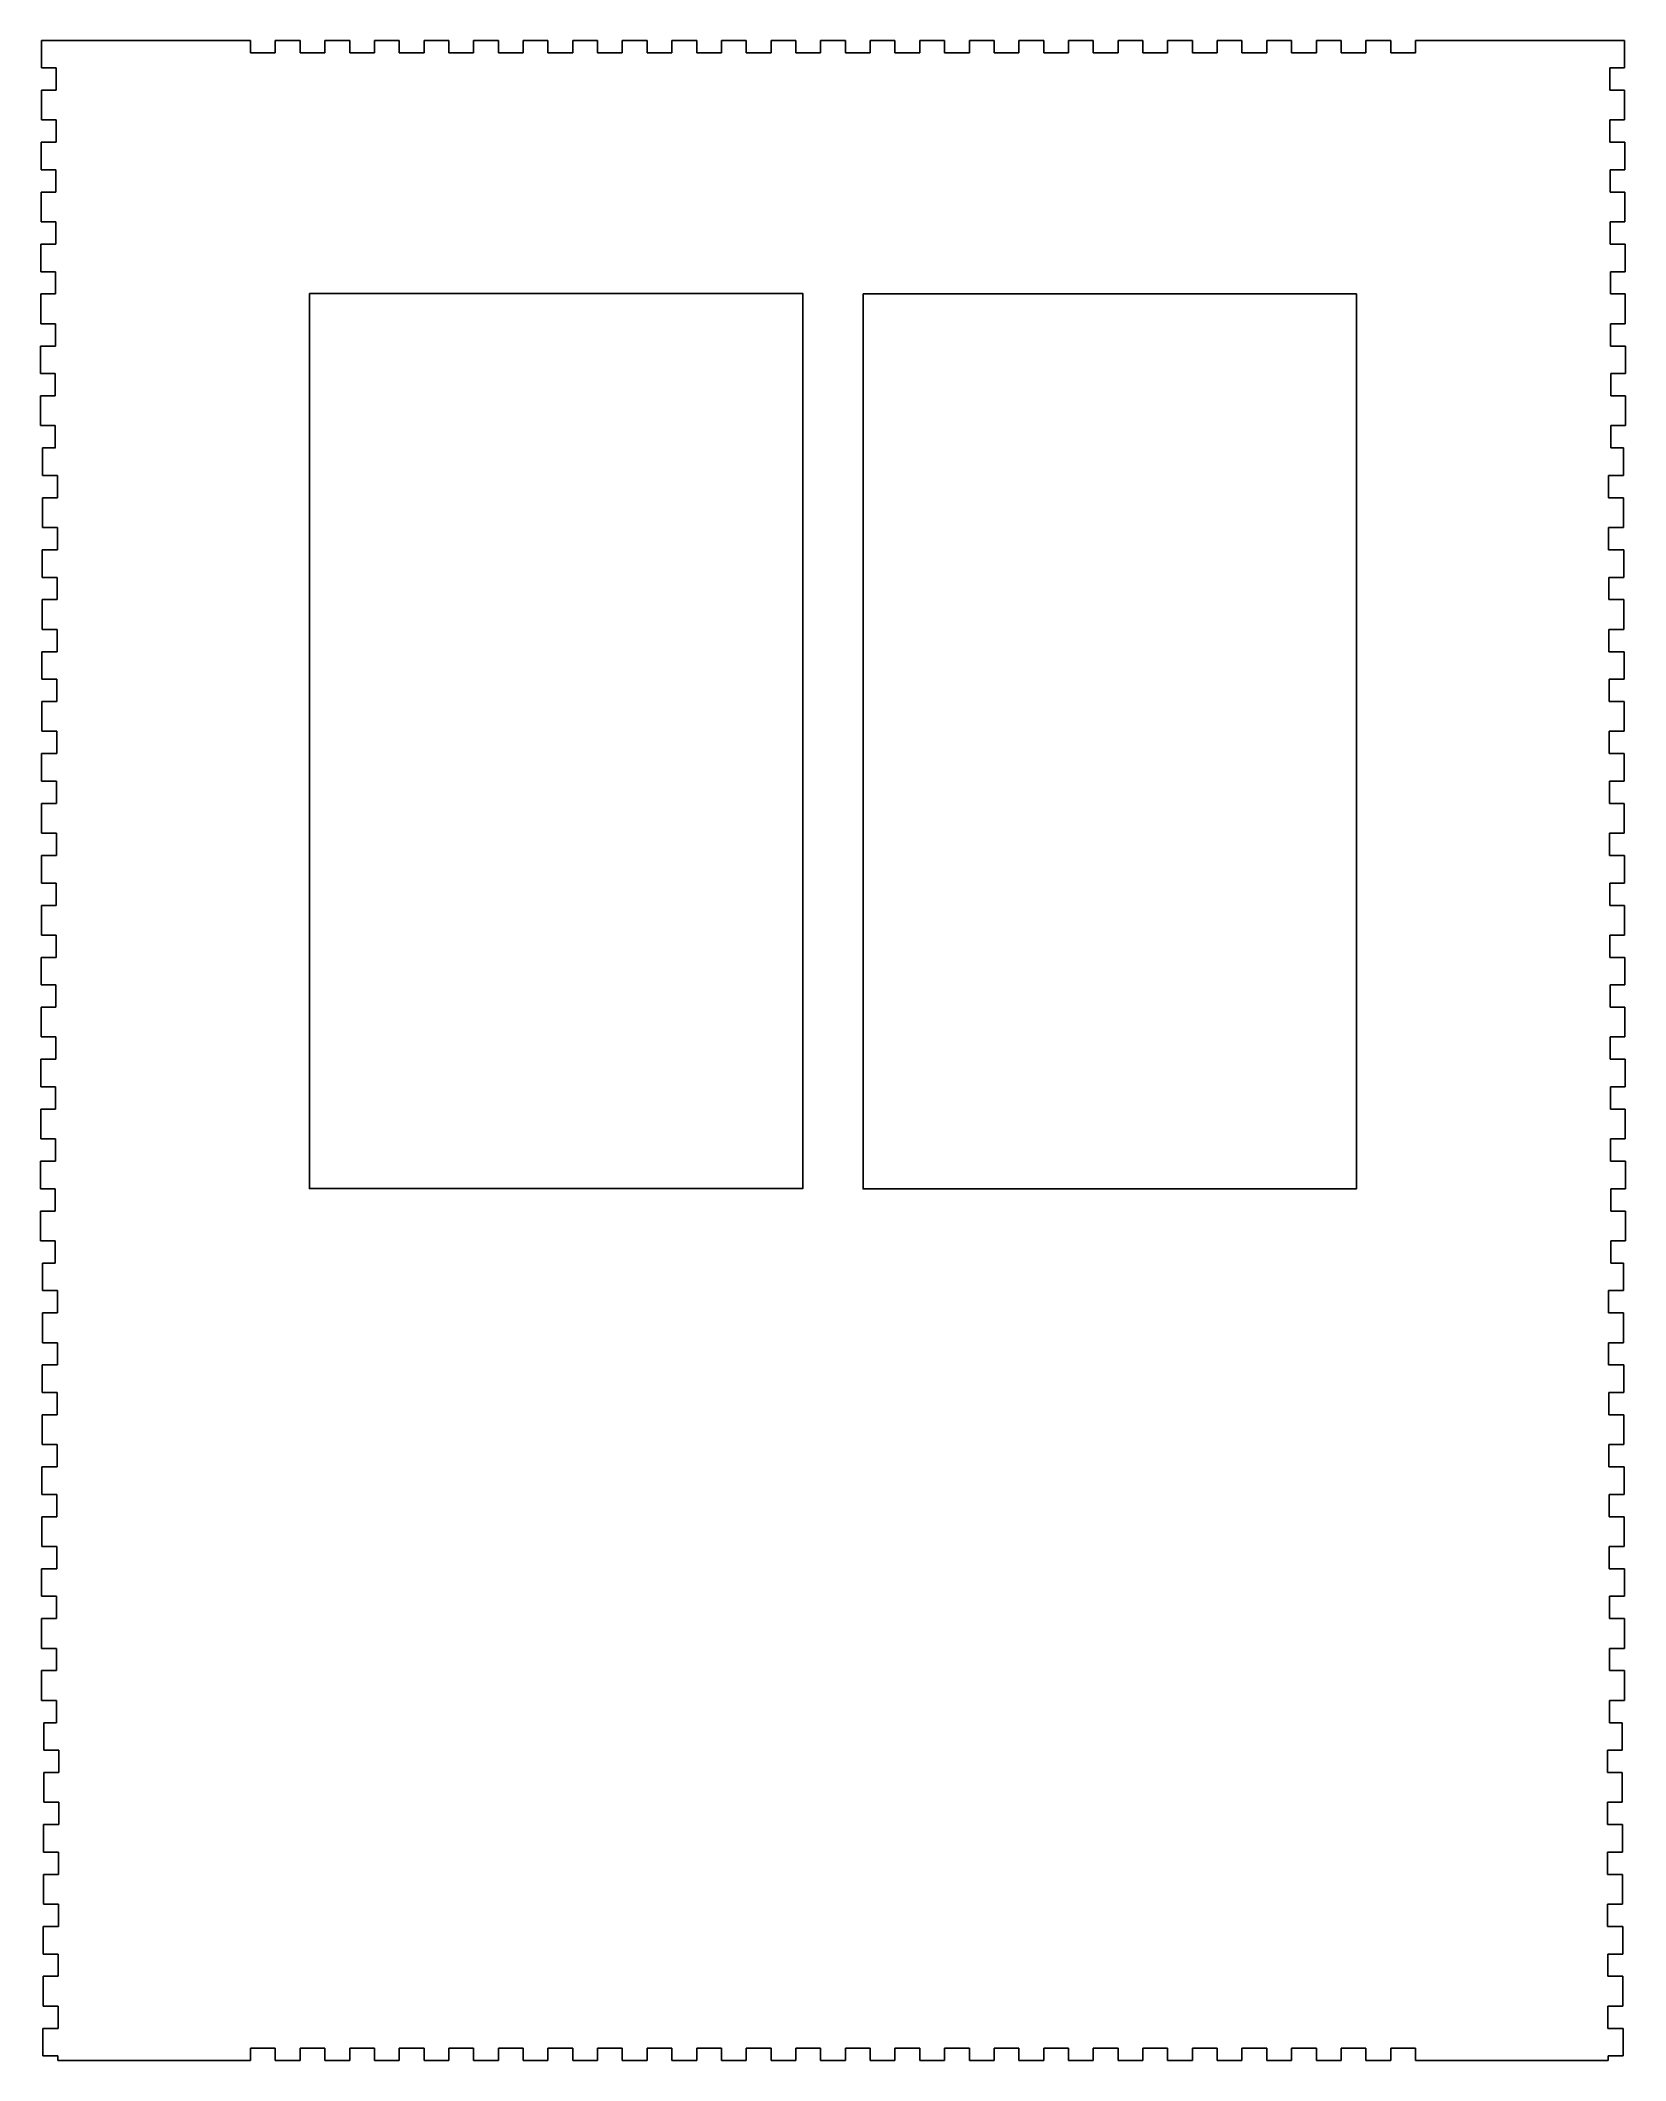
# Model space of a CAD drawing. Header units: inches. Extents: x 335 to 719, y 39 to 528.
import ezdxf

# ---------------------------------------------------------------- set-up
doc = ezdxf.new("R2010")
doc.units = ezdxf.units.IN
doc.header["$MEASUREMENT"] = 0
doc.layers.add('SIDE_outsideCutPath', color=7, linetype='Continuous')

msp = doc.modelspace()

# ---------------------------------------------------------------- linework, layer by layer
for p, q in [((335.43, 527.73), (335.43, 521.07)), ((337.91, 527.73), (335.43, 527.73)), ((338.51, 527.73), (337.91, 527.73)), ((339.11, 527.73), (338.51, 527.73)), ((350.02, 527.73), (339.11, 527.73)), ((372.98, 527.73), (350.02, 527.73)), ((681.13, 527.73), (704.09, 527.73)), ((704.09, 527.73), (715.01, 527.73)), ((715.01, 527.73), (715.61, 527.73)), ((715.61, 527.73), (716.21, 527.73)), ((716.21, 527.73), (718.68, 527.73)), ((718.68, 527.73), (718.68, 521.07)), ((336.03, 521.07), (335.43, 521.07)), ((336.63, 521.07), (336.03, 521.07)), ((339.03, 521.07), (339.03, 515.67)), ((715.08, 521.07), (715.08, 515.67)), ((717.48, 521.07), (718.08, 521.07)), ((718.08, 521.07), (718.68, 521.07)), ((339.03, 515.67), (335.43, 515.67)), ((335.43, 515.07), (335.43, 515.67)), ((335.43, 515.07), (335.43, 509.07)), ((715.08, 515.67), (718.68, 515.67)), ((718.68, 515.07), (718.68, 515.67)), ((718.68, 515.07), (718.68, 509.07)), ((335.43, 509.07), (335.43, 508.47)), ((718.68, 509.07), (718.68, 508.47)), ((339.03, 508.47), (335.43, 508.47)), ((715.08, 508.47), (718.68, 508.47)), ((335.36, 503.07), (335.36, 496.41)), ((337.83, 503.07), (335.36, 503.07)), ((338.43, 503.07), (337.83, 503.07)), ((339.03, 503.07), (338.43, 503.07)), ((715.08, 503.07), (715.68, 503.07)), ((715.68, 503.07), (716.28, 503.07)), ((716.28, 503.07), (718.76, 503.07)), ((718.76, 503.07), (718.76, 496.41)), ((335.96, 496.41), (335.36, 496.41)), ((336.56, 496.41), (335.96, 496.41)), ((338.96, 496.41), (338.96, 491.01)), ((715.16, 496.41), (715.16, 491.01)), ((717.56, 496.41), (718.16, 496.41)), ((718.16, 496.41), (718.76, 496.41)), ((338.96, 491.01), (335.36, 491.01)), ((335.36, 490.41), (335.36, 491.01)), ((335.36, 490.41), (335.36, 484.41)), ((715.16, 491.01), (718.76, 491.01)), ((718.76, 490.41), (718.76, 491.01)), ((718.76, 490.41), (718.76, 484.41)), ((335.36, 484.41), (335.36, 483.81)), ((718.76, 484.41), (718.76, 483.81)), ((338.96, 483.81), (335.36, 483.81)), ((715.16, 483.81), (718.76, 483.81)), ((335.28, 478.41), (335.28, 471.74)), ((337.76, 478.41), (335.28, 478.41)), ((338.36, 478.41), (337.76, 478.41)), ((338.96, 478.41), (338.36, 478.41)), ((715.16, 478.41), (715.76, 478.41)), ((715.76, 478.41), (716.36, 478.41)), ((716.36, 478.41), (718.84, 478.41)), ((718.84, 478.41), (718.84, 471.74)), ((335.88, 471.74), (335.28, 471.74)), ((336.48, 471.74), (335.88, 471.74)), ((338.88, 471.74), (338.88, 466.35)), ((715.23, 471.74), (715.23, 466.35)), ((717.64, 471.74), (718.24, 471.74)), ((718.24, 471.74), (718.84, 471.74)), ((338.88, 466.35), (335.28, 466.35)), ((335.28, 465.74), (335.28, 466.35)), ((335.28, 465.74), (335.28, 459.74)), ((715.23, 466.35), (718.84, 466.35)), ((718.84, 465.74), (718.84, 466.35)), ((718.84, 465.74), (718.84, 459.74)), ((335.28, 459.74), (335.28, 459.14)), ((718.84, 459.74), (718.84, 459.14)), ((338.88, 459.14), (335.28, 459.14)), ((715.23, 459.14), (718.84, 459.14)), ((335.2, 453.74), (335.2, 447.08)), ((337.68, 453.74), (335.2, 453.74)), ((338.28, 453.74), (337.68, 453.74)), ((338.88, 453.74), (338.28, 453.74)), ((715.24, 453.74), (715.84, 453.74)), ((715.84, 453.74), (716.44, 453.74)), ((716.44, 453.74), (718.91, 453.74)), ((718.91, 453.74), (718.91, 447.08)), ((335.8, 447.08), (335.2, 447.08)), ((336.4, 447.08), (335.8, 447.08)), ((338.8, 447.08), (338.8, 441.68)), ((715.31, 447.08), (715.31, 441.68)), ((717.71, 447.08), (718.31, 447.08)), ((718.31, 447.08), (718.91, 447.08)), ((338.8, 441.68), (335.2, 441.68)), ((335.2, 441.08), (335.2, 441.68)), ((335.2, 441.08), (335.2, 435.08)), ((715.31, 441.68), (718.91, 441.68)), ((718.91, 441.08), (718.91, 441.68)), ((718.91, 441.08), (718.91, 435.08)), ((335.2, 435.08), (335.2, 434.48)), ((338.8, 434.48), (335.2, 434.48)), ((715.31, 434.48), (718.91, 434.48)), ((718.91, 435.08), (718.91, 434.48)), ((335.73, 429.08), (335.73, 422.42)), ((338.21, 429.08), (335.73, 429.08)), ((338.81, 429.08), (338.21, 429.08)), ((715.31, 429.08), (715.91, 429.08)), ((715.91, 429.08), (718.39, 429.08)), ((718.39, 429.08), (718.39, 422.42)), ((336.33, 422.42), (335.73, 422.42)), ((336.93, 422.42), (336.33, 422.42)), ((339.33, 422.42), (339.33, 417.02)), ((714.78, 422.42), (714.78, 417.02)), ((717.19, 422.42), (717.79, 422.42)), ((717.79, 422.42), (718.39, 422.42)), ((339.33, 417.02), (335.73, 417.02)), ((335.73, 416.42), (335.73, 417.02)), ((335.73, 416.42), (335.73, 410.42)), ((714.78, 417.02), (718.39, 417.02)), ((718.39, 416.42), (718.39, 417.02)), ((718.39, 416.42), (718.39, 410.42)), ((335.73, 410.42), (335.73, 409.82)), ((339.33, 409.82), (335.73, 409.82)), ((714.78, 409.82), (718.39, 409.82)), ((718.39, 410.42), (718.39, 409.82)), ((335.65, 404.42), (335.65, 397.75)), ((338.13, 404.42), (335.65, 404.42)), ((338.73, 404.42), (338.13, 404.42)), ((339.33, 404.42), (338.73, 404.42)), ((714.79, 404.42), (715.39, 404.42)), ((715.39, 404.42), (715.99, 404.42)), ((715.99, 404.42), (718.46, 404.42)), ((718.46, 404.42), (718.46, 397.75)), ((336.25, 397.75), (335.65, 397.75)), ((336.85, 397.75), (336.25, 397.75)), ((339.25, 397.75), (339.25, 392.36)), ((714.86, 397.75), (714.86, 392.36)), ((717.26, 397.75), (717.86, 397.75)), ((717.86, 397.75), (718.46, 397.75)), ((339.25, 392.36), (335.65, 392.36)), ((335.65, 391.75), (335.65, 392.36)), ((335.65, 391.75), (335.65, 385.75)), ((714.86, 392.36), (718.46, 392.36)), ((718.46, 391.75), (718.46, 392.36)), ((718.46, 391.75), (718.46, 385.75)), ((335.65, 385.75), (335.65, 385.15)), ((339.25, 385.15), (335.65, 385.15)), ((714.86, 385.15), (718.46, 385.15)), ((718.46, 385.75), (718.46, 385.15)), ((335.58, 379.75), (335.58, 373.09)), ((338.05, 379.75), (335.58, 379.75)), ((338.65, 379.75), (338.05, 379.75)), ((339.25, 379.75), (338.65, 379.75)), ((714.86, 379.75), (715.46, 379.75)), ((715.46, 379.75), (716.06, 379.75)), ((716.06, 379.75), (718.54, 379.75)), ((718.54, 379.75), (718.54, 373.09)), ((336.18, 373.09), (335.58, 373.09)), ((336.78, 373.09), (336.18, 373.09)), ((339.18, 373.09), (339.18, 367.69)), ((714.94, 373.09), (714.94, 367.69)), ((717.34, 373.09), (717.94, 373.09)), ((717.94, 373.09), (718.54, 373.09)), ((339.18, 367.69), (335.58, 367.69)), ((335.58, 367.09), (335.58, 367.69)), ((335.58, 367.09), (335.58, 361.09)), ((714.94, 367.69), (718.54, 367.69)), ((718.54, 367.09), (718.54, 367.69)), ((718.54, 367.09), (718.54, 361.09)), ((335.58, 361.09), (335.58, 360.49)), ((339.18, 360.49), (335.58, 360.49)), ((714.94, 360.49), (718.54, 360.49)), ((718.54, 361.09), (718.54, 360.49)), ((335.5, 355.09), (335.5, 348.43)), ((337.98, 355.09), (335.5, 355.09)), ((338.58, 355.09), (337.98, 355.09)), ((339.18, 355.09), (338.58, 355.09)), ((714.94, 355.09), (715.54, 355.09)), ((715.54, 355.09), (716.14, 355.09)), ((716.14, 355.09), (718.61, 355.09)), ((718.61, 355.09), (718.61, 348.43)), ((336.1, 348.43), (335.5, 348.43)), ((336.7, 348.43), (336.1, 348.43)), ((339.1, 348.43), (339.1, 343.03)), ((715.01, 348.43), (715.01, 343.03)), ((717.41, 348.43), (718.01, 348.43)), ((718.01, 348.43), (718.61, 348.43)), ((339.1, 343.03), (335.5, 343.03)), ((335.5, 342.43), (335.5, 343.03)), ((335.5, 342.43), (335.5, 336.43)), ((715.01, 343.03), (718.61, 343.03)), ((718.61, 342.43), (718.61, 343.03)), ((718.61, 342.43), (718.61, 336.43)), ((335.5, 336.43), (335.5, 335.83)), ((339.1, 335.83), (335.5, 335.83)), ((715.01, 335.83), (718.61, 335.83)), ((718.61, 336.43), (718.61, 335.83)), ((335.42, 330.42), (335.42, 323.76)), ((337.9, 330.42), (335.42, 330.42)), ((338.5, 330.42), (337.9, 330.42)), ((339.1, 330.42), (338.5, 330.42)), ((715.02, 330.42), (715.62, 330.42)), ((715.62, 330.42), (716.22, 330.42)), ((716.22, 330.42), (718.69, 330.42)), ((718.69, 330.42), (718.69, 323.76)), ((336.02, 323.76), (335.42, 323.76)), ((336.62, 323.76), (336.02, 323.76)), ((339.02, 323.76), (339.02, 318.36)), ((715.09, 323.76), (715.09, 318.36)), ((717.49, 323.76), (718.09, 323.76)), ((718.09, 323.76), (718.69, 323.76)), ((339.02, 318.36), (335.42, 318.36)), ((335.42, 317.76), (335.42, 318.36)), ((715.09, 318.36), (718.69, 318.36)), ((718.69, 317.76), (718.69, 318.36)), ((335.42, 317.76), (335.42, 311.76)), ((718.69, 317.76), (718.69, 311.76)), ((335.42, 311.76), (335.42, 311.16)), ((339.02, 311.16), (335.42, 311.16)), ((715.09, 311.16), (718.69, 311.16)), ((718.69, 311.76), (718.69, 311.16)), ((335.35, 305.76), (335.35, 299.1)), ((337.82, 305.76), (335.35, 305.76)), ((338.42, 305.76), (337.82, 305.76)), ((339.02, 305.76), (338.42, 305.76)), ((715.09, 305.76), (715.69, 305.76)), ((715.69, 305.76), (716.29, 305.76)), ((716.29, 305.76), (718.77, 305.76)), ((718.77, 305.76), (718.77, 299.1)), ((335.95, 299.1), (335.35, 299.1)), ((336.55, 299.1), (335.95, 299.1)), ((338.95, 299.1), (338.95, 293.7)), ((715.17, 299.1), (715.17, 293.7)), ((717.57, 299.1), (718.17, 299.1)), ((718.17, 299.1), (718.77, 299.1)), ((338.95, 293.7), (335.35, 293.7)), ((335.35, 293.1), (335.35, 293.7)), ((715.17, 293.7), (718.77, 293.7)), ((718.77, 293.1), (718.77, 293.7)), ((335.35, 293.1), (335.35, 287.1)), ((718.77, 293.1), (718.77, 287.1)), ((335.35, 287.1), (335.35, 286.5)), ((338.95, 286.5), (335.35, 286.5)), ((715.17, 286.5), (718.77, 286.5)), ((718.77, 287.1), (718.77, 286.5)), ((335.27, 281.1), (335.27, 274.44)), ((337.75, 281.1), (335.27, 281.1)), ((338.35, 281.1), (337.75, 281.1)), ((338.95, 281.1), (338.35, 281.1)), ((715.17, 281.1), (715.77, 281.1)), ((715.77, 281.1), (716.37, 281.1)), ((716.37, 281.1), (718.85, 281.1)), ((718.85, 281.1), (718.85, 274.44)), ((335.87, 274.44), (335.27, 274.44)), ((336.47, 274.44), (335.87, 274.44)), ((338.87, 274.44), (338.87, 269.04)), ((715.24, 274.44), (715.24, 269.04)), ((717.65, 274.44), (718.25, 274.44)), ((718.25, 274.44), (718.85, 274.44)), ((338.87, 269.04), (335.27, 269.04)), ((335.27, 268.44), (335.27, 269.04)), ((715.24, 269.04), (718.85, 269.04)), ((718.85, 268.44), (718.85, 269.04)), ((335.27, 268.44), (335.27, 262.44)), ((718.85, 268.44), (718.85, 262.44)), ((335.27, 262.44), (335.27, 261.84)), ((338.87, 261.84), (335.27, 261.84)), ((715.24, 261.84), (718.85, 261.84)), ((718.85, 262.44), (718.85, 261.84)), ((335.19, 256.44), (335.19, 249.77)), ((337.67, 256.44), (335.19, 256.44)), ((338.27, 256.44), (337.67, 256.44)), ((338.87, 256.44), (338.27, 256.44)), ((715.25, 256.44), (715.85, 256.44)), ((715.85, 256.44), (716.45, 256.44)), ((716.45, 256.44), (718.92, 256.44)), ((718.92, 256.44), (718.92, 249.77)), ((335.79, 249.77), (335.19, 249.77)), ((336.39, 249.77), (335.79, 249.77)), ((338.79, 249.77), (338.79, 244.38)), ((715.32, 249.77), (715.32, 244.38)), ((717.72, 249.77), (718.32, 249.77)), ((718.32, 249.77), (718.92, 249.77)), ((338.79, 244.38), (335.19, 244.38)), ((335.19, 243.77), (335.19, 244.38)), ((335.19, 243.77), (335.19, 237.77)), ((715.32, 244.38), (718.92, 244.38)), ((718.92, 243.77), (718.92, 244.38)), ((718.92, 243.77), (718.92, 237.77)), ((335.19, 237.77), (335.19, 237.17)), ((338.79, 237.17), (335.19, 237.17)), ((715.32, 237.17), (718.92, 237.17)), ((718.92, 237.77), (718.92, 237.17)), ((335.72, 231.77), (335.72, 225.11)), ((338.2, 231.77), (335.72, 231.77)), ((338.8, 231.77), (338.2, 231.77)), ((715.32, 231.77), (715.92, 231.77)), ((715.92, 231.77), (718.4, 231.77)), ((718.4, 231.77), (718.4, 225.11)), ((336.32, 225.11), (335.72, 225.11)), ((336.92, 225.11), (336.32, 225.11)), ((339.32, 225.11), (339.32, 219.71)), ((714.8, 225.11), (714.8, 219.71)), ((717.2, 225.11), (717.8, 225.11)), ((717.8, 225.11), (718.4, 225.11)), ((339.32, 219.71), (335.72, 219.71)), ((335.72, 219.11), (335.72, 219.71)), ((335.72, 219.11), (335.72, 213.11)), ((714.8, 219.71), (718.4, 219.71)), ((718.4, 219.11), (718.4, 219.71)), ((718.4, 219.11), (718.4, 213.11)), ((335.72, 213.11), (335.72, 212.51)), ((339.32, 212.51), (335.72, 212.51)), ((714.8, 212.51), (718.4, 212.51)), ((718.4, 213.11), (718.4, 212.51)), ((335.64, 207.11), (335.64, 200.45)), ((338.12, 207.11), (335.64, 207.11)), ((338.72, 207.11), (338.12, 207.11)), ((339.32, 207.11), (338.72, 207.11)), ((714.8, 207.11), (715.4, 207.11)), ((715.4, 207.11), (716, 207.11)), ((716, 207.11), (718.47, 207.11)), ((718.47, 207.11), (718.47, 200.45)), ((336.24, 200.45), (335.64, 200.45)), ((336.84, 200.45), (336.24, 200.45)), ((339.24, 200.45), (339.24, 195.05)), ((714.87, 200.45), (714.87, 195.05)), ((717.27, 200.45), (717.87, 200.45)), ((717.87, 200.45), (718.47, 200.45)), ((339.24, 195.05), (335.64, 195.05)), ((335.64, 194.45), (335.64, 195.05)), ((335.64, 194.45), (335.64, 188.45)), ((714.87, 195.05), (718.47, 195.05)), ((718.47, 194.45), (718.47, 195.05)), ((718.47, 194.45), (718.47, 188.45)), ((335.64, 188.45), (335.64, 187.85)), ((339.24, 187.85), (335.64, 187.85)), ((714.87, 187.85), (718.47, 187.85)), ((718.47, 188.45), (718.47, 187.85)), ((335.57, 182.45), (335.57, 175.78)), ((338.04, 182.45), (335.57, 182.45)), ((338.64, 182.45), (338.04, 182.45)), ((339.24, 182.45), (338.64, 182.45)), ((714.87, 182.45), (715.47, 182.45)), ((715.47, 182.45), (716.07, 182.45)), ((716.07, 182.45), (718.55, 182.45)), ((718.55, 182.45), (718.55, 175.78)), ((336.17, 175.78), (335.57, 175.78)), ((336.77, 175.78), (336.17, 175.78)), ((339.17, 175.78), (339.17, 170.39)), ((714.95, 175.78), (714.95, 170.39)), ((717.35, 175.78), (717.95, 175.78)), ((717.95, 175.78), (718.55, 175.78)), ((339.17, 170.39), (335.57, 170.39)), ((335.57, 169.78), (335.57, 170.39)), ((335.57, 169.78), (335.57, 163.78)), ((714.95, 170.39), (718.55, 170.39)), ((718.55, 169.78), (718.55, 170.39)), ((718.55, 169.78), (718.55, 163.78)), ((335.57, 163.78), (335.57, 163.18)), ((339.17, 163.18), (335.57, 163.18)), ((714.95, 163.18), (718.55, 163.18)), ((718.55, 163.78), (718.55, 163.18)), ((335.49, 157.78), (335.49, 151.12)), ((337.97, 157.78), (335.49, 157.78)), ((338.57, 157.78), (337.97, 157.78)), ((339.17, 157.78), (338.57, 157.78)), ((714.95, 157.78), (715.55, 157.78)), ((715.55, 157.78), (716.15, 157.78)), ((716.15, 157.78), (718.62, 157.78)), ((718.62, 157.78), (718.62, 151.12)), ((336.09, 151.12), (335.49, 151.12)), ((336.69, 151.12), (336.09, 151.12)), ((339.09, 151.12), (339.09, 145.72)), ((715.02, 151.12), (715.02, 145.72)), ((717.42, 151.12), (718.02, 151.12)), ((718.02, 151.12), (718.62, 151.12)), ((339.09, 145.72), (335.49, 145.72)), ((335.49, 145.12), (335.49, 145.72)), ((335.49, 145.12), (335.49, 139.12)), ((715.02, 145.72), (718.62, 145.72)), ((718.62, 145.12), (718.62, 145.72)), ((718.62, 145.12), (718.62, 139.12)), ((335.49, 139.12), (335.49, 138.52)), ((339.09, 138.52), (335.49, 138.52)), ((715.02, 138.52), (718.62, 138.52)), ((718.62, 139.12), (718.62, 138.52)), ((339.09, 133.12), (335.49, 133.12)), ((335.49, 133.12), (335.49, 125.92)), ((715.03, 133.12), (718.63, 133.12)), ((718.63, 133.12), (718.63, 125.92)), ((339.09, 125.92), (335.49, 125.92)), ((715.03, 125.92), (718.63, 125.92)), ((336.02, 120.52), (336.02, 113.86)), ((338.49, 120.52), (336.02, 120.52)), ((339.09, 120.52), (338.49, 120.52)), ((715.02, 120.52), (715.62, 120.52)), ((715.62, 120.52), (718.1, 120.52)), ((718.1, 120.52), (718.1, 113.86)), ((336.62, 113.86), (336.02, 113.86)), ((337.22, 113.86), (336.62, 113.86)), ((339.62, 113.86), (339.62, 108.46)), ((714.5, 113.86), (714.5, 108.46)), ((716.9, 113.86), (717.5, 113.86)), ((717.5, 113.86), (718.1, 113.86)), ((339.62, 108.46), (336.02, 108.46)), ((336.02, 107.86), (336.02, 108.46)), ((336.02, 107.86), (336.02, 101.86)), ((714.5, 108.46), (718.1, 108.46)), ((718.1, 107.86), (718.1, 108.46)), ((718.1, 107.86), (718.1, 101.86)), ((336.02, 101.86), (336.02, 101.26)), ((339.62, 101.26), (336.02, 101.26)), ((714.5, 101.26), (718.1, 101.26)), ((718.1, 101.86), (718.1, 101.26)), ((335.94, 95.86), (335.94, 89.19)), ((338.42, 95.86), (335.94, 95.86)), ((339.02, 95.86), (338.42, 95.86)), ((339.62, 95.86), (339.02, 95.86)), ((714.5, 95.86), (715.1, 95.86)), ((715.1, 95.86), (715.7, 95.86)), ((715.7, 95.86), (718.18, 95.86)), ((718.18, 95.86), (718.18, 89.19)), ((336.54, 89.19), (335.94, 89.19)), ((337.14, 89.19), (336.54, 89.19)), ((339.54, 89.19), (339.54, 83.8)), ((714.58, 89.19), (714.58, 83.8)), ((716.98, 89.19), (717.58, 89.19)), ((717.58, 89.19), (718.18, 89.19)), ((339.54, 83.8), (335.94, 83.8)), ((335.94, 83.19), (335.94, 83.8)), ((335.94, 83.19), (335.94, 77.19)), ((714.58, 83.8), (718.18, 83.8)), ((718.18, 83.19), (718.18, 83.8)), ((718.18, 83.19), (718.18, 77.19)), ((335.94, 77.19), (335.94, 76.59)), ((339.54, 76.59), (335.94, 76.59)), ((714.58, 76.59), (718.18, 76.59)), ((718.18, 77.19), (718.18, 76.59)), ((335.86, 71.19), (335.86, 64.53)), ((338.34, 71.19), (335.86, 71.19)), ((338.94, 71.19), (338.34, 71.19)), ((339.54, 71.19), (338.94, 71.19)), ((714.57, 71.19), (715.18, 71.19)), ((715.18, 71.19), (715.77, 71.19)), ((715.77, 71.19), (718.25, 71.19)), ((718.25, 71.19), (718.25, 64.53)), ((336.46, 64.53), (335.86, 64.53)), ((337.06, 64.53), (336.46, 64.53)), ((339.46, 64.53), (339.46, 59.13)), ((714.65, 64.53), (714.65, 59.13)), ((717.05, 64.53), (717.65, 64.53)), ((717.65, 64.53), (718.25, 64.53)), ((339.46, 59.13), (335.86, 59.13)), ((335.86, 58.53), (335.86, 59.13)), ((714.65, 59.13), (718.25, 59.13)), ((718.25, 58.53), (718.25, 59.13)), ((335.86, 58.53), (335.86, 52.53)), ((718.25, 58.53), (718.25, 52.53)), ((335.86, 52.53), (335.86, 51.93)), ((339.46, 51.93), (335.86, 51.93)), ((714.65, 51.93), (718.25, 51.93)), ((718.25, 52.53), (718.25, 51.93)), ((335.79, 46.53), (335.79, 39.87)), ((338.26, 46.53), (335.79, 46.53)), ((338.86, 46.53), (338.26, 46.53)), ((339.46, 46.53), (338.86, 46.53)), ((714.65, 46.53), (715.25, 46.53)), ((715.25, 46.53), (715.85, 46.53)), ((715.85, 46.53), (718.33, 46.53)), ((718.33, 46.53), (718.33, 39.87)), ((336.39, 39.87), (335.79, 39.87)), ((336.99, 39.87), (336.39, 39.87)), ((339.39, 39.87), (339.39, 38.73)), ((714.73, 39.87), (714.73, 38.73)), ((717.13, 39.87), (717.73, 39.87)), ((717.73, 39.87), (718.33, 39.87)), ((372.98, 38.73), (339.39, 38.73)), ((681.13, 38.73), (714.73, 38.73))]:
    msp.add_line(p, q)
at = {"linetype": 'Continuous'}
for points in [[(400.32, 466.47), (519.75, 466.47), (519.75, 249.82), (400.32, 249.82)], [(534.34, 466.36), (653.76, 466.36), (653.76, 249.71), (534.34, 249.71)]]:
    msp.add_lwpolyline(points, close=True, dxfattribs=at)
at = {"layer": 'SIDE_outsideCutPath'}
for p, q in [((386.06, 527.73), (372.98, 527.73)), ((386.06, 524.73), (386.06, 527.73)), ((392.06, 524.73), (386.06, 524.73)), ((398.06, 527.73), (392.06, 527.73)), ((392.06, 527.73), (392.06, 524.73)), ((398.06, 524.73), (398.06, 527.73)), ((404.06, 524.73), (398.06, 524.73)), ((410.06, 527.73), (404.06, 527.73)), ((404.06, 527.73), (404.06, 524.73)), ((410.06, 524.73), (410.06, 527.73)), ((416.06, 524.73), (410.06, 524.73)), ((422.06, 527.73), (416.06, 527.73)), ((416.06, 527.73), (416.06, 524.73)), ((422.06, 524.73), (422.06, 527.73)), ((428.06, 524.73), (422.06, 524.73)), ((434.06, 527.73), (428.06, 527.73)), ((428.06, 527.73), (428.06, 524.73)), ((434.06, 524.73), (434.06, 527.73)), ((440.06, 524.73), (434.06, 524.73)), ((446.06, 527.73), (440.06, 527.73)), ((440.06, 527.73), (440.06, 524.73)), ((446.06, 524.73), (446.06, 527.73)), ((452.06, 524.73), (446.06, 524.73)), ((458.06, 527.73), (452.06, 527.73)), ((452.06, 527.73), (452.06, 524.73)), ((458.06, 524.73), (458.06, 527.73)), ((464.06, 524.73), (458.06, 524.73)), ((470.06, 527.73), (464.06, 527.73)), ((464.06, 527.73), (464.06, 524.73)), ((470.06, 524.73), (470.06, 527.73)), ((476.06, 524.73), (470.06, 524.73)), ((482.06, 527.73), (476.06, 527.73)), ((476.06, 527.73), (476.06, 524.73)), ((482.06, 524.73), (482.06, 527.73)), ((488.06, 524.73), (482.06, 524.73)), ((494.06, 527.73), (488.06, 527.73)), ((488.06, 527.73), (488.06, 524.73)), ((494.06, 524.73), (494.06, 527.73)), ((500.06, 524.73), (494.06, 524.73)), ((506.06, 527.73), (500.06, 527.73)), ((500.06, 527.73), (500.06, 524.73)), ((506.06, 524.73), (506.06, 527.73)), ((512.06, 524.73), (506.06, 524.73)), ((518.06, 527.73), (512.06, 527.73)), ((512.06, 527.73), (512.06, 524.73)), ((518.06, 524.73), (518.06, 527.73)), ((524.06, 524.73), (518.06, 524.73)), ((530.06, 527.73), (524.06, 527.73)), ((524.06, 527.73), (524.06, 524.73)), ((530.06, 524.73), (530.06, 527.73)), ((536.06, 524.73), (530.06, 524.73)), ((542.06, 527.73), (536.06, 527.73)), ((536.06, 527.73), (536.06, 524.73)), ((542.06, 524.73), (542.06, 527.73)), ((548.06, 524.73), (542.06, 524.73)), ((554.06, 527.73), (548.06, 527.73)), ((548.06, 527.73), (548.06, 524.73)), ((554.06, 524.73), (554.06, 527.73)), ((560.06, 524.73), (554.06, 524.73)), ((566.06, 527.73), (560.06, 527.73)), ((560.06, 527.73), (560.06, 524.73)), ((566.06, 524.73), (566.06, 527.73)), ((572.06, 524.73), (566.06, 524.73)), ((578.06, 527.73), (572.06, 527.73)), ((572.06, 527.73), (572.06, 524.73)), ((578.06, 524.73), (578.06, 527.73)), ((584.06, 524.73), (578.06, 524.73)), ((590.06, 527.73), (584.06, 527.73)), ((584.06, 527.73), (584.06, 524.73)), ((590.06, 524.73), (590.06, 527.73)), ((596.06, 524.73), (590.06, 524.73)), ((602.06, 527.73), (596.06, 527.73)), ((596.06, 527.73), (596.06, 524.73)), ((602.06, 524.73), (602.06, 527.73)), ((608.06, 524.73), (602.06, 524.73)), ((614.06, 527.73), (608.06, 527.73)), ((608.06, 527.73), (608.06, 524.73)), ((614.06, 524.73), (614.06, 527.73)), ((620.06, 524.73), (614.06, 524.73)), ((626.06, 527.73), (620.06, 527.73)), ((620.06, 527.73), (620.06, 524.73)), ((626.06, 524.73), (626.06, 527.73)), ((632.06, 524.73), (626.06, 524.73)), ((638.06, 527.73), (632.06, 527.73)), ((632.06, 527.73), (632.06, 524.73)), ((638.06, 524.73), (638.06, 527.73)), ((644.06, 524.73), (638.06, 524.73)), ((650.06, 527.73), (644.06, 527.73)), ((644.06, 527.73), (644.06, 524.73)), ((650.06, 524.73), (650.06, 527.73)), ((656.06, 524.73), (650.06, 524.73)), ((662.06, 527.73), (656.06, 527.73)), ((656.06, 527.73), (656.06, 524.73)), ((662.06, 524.73), (662.06, 527.73)), ((668.06, 524.73), (662.06, 524.73)), ((681.13, 527.73), (668.06, 527.73)), ((668.06, 527.73), (668.06, 524.73)), ((339.03, 521.07), (336.63, 521.07)), ((715.08, 521.07), (717.48, 521.07)), ((339.03, 503.07), (339.03, 508.47)), ((715.08, 503.07), (715.08, 508.47)), ((338.96, 496.41), (336.56, 496.41)), ((715.16, 496.41), (717.56, 496.41)), ((338.96, 478.41), (338.96, 483.81)), ((715.16, 478.41), (715.16, 483.81)), ((338.88, 471.74), (336.48, 471.74)), ((715.23, 471.74), (717.64, 471.74)), ((338.88, 453.74), (338.88, 459.14)), ((715.23, 453.74), (715.23, 459.14)), ((338.8, 447.08), (336.4, 447.08)), ((715.31, 447.08), (717.71, 447.08)), ((338.8, 429.08), (338.8, 434.48)), ((715.31, 429.08), (715.31, 434.48)), ((339.33, 422.42), (336.93, 422.42)), ((714.78, 422.42), (717.19, 422.42)), ((339.33, 404.42), (339.33, 409.82)), ((714.78, 404.42), (714.78, 409.82)), ((339.25, 397.75), (336.85, 397.75)), ((714.86, 397.75), (717.26, 397.75)), ((339.25, 379.75), (339.25, 385.15)), ((714.86, 379.75), (714.86, 385.15)), ((339.18, 373.09), (336.78, 373.09)), ((714.94, 373.09), (717.34, 373.09)), ((339.18, 355.09), (339.18, 360.49)), ((714.94, 355.09), (714.94, 360.49)), ((339.1, 348.43), (336.7, 348.43)), ((715.01, 348.43), (717.41, 348.43)), ((339.1, 330.43), (339.1, 335.83)), ((715.01, 330.43), (715.01, 335.83)), ((339.02, 323.76), (336.62, 323.76)), ((715.09, 323.76), (717.49, 323.76)), ((339.02, 305.76), (339.02, 311.16)), ((715.09, 305.76), (715.09, 311.16)), ((338.95, 299.1), (336.55, 299.1)), ((715.17, 299.1), (717.57, 299.1)), ((338.95, 281.1), (338.95, 286.5)), ((715.17, 281.1), (715.17, 286.5)), ((338.87, 274.44), (336.47, 274.44)), ((715.24, 274.44), (717.65, 274.44)), ((338.87, 256.44), (338.87, 261.84)), ((715.24, 256.44), (715.24, 261.84)), ((338.79, 249.77), (336.39, 249.77)), ((715.32, 249.77), (717.72, 249.77)), ((338.79, 231.77), (338.79, 237.17)), ((715.32, 231.77), (715.32, 237.17)), ((339.32, 225.11), (336.92, 225.11)), ((714.8, 225.11), (717.2, 225.11)), ((339.32, 207.11), (339.32, 212.51)), ((714.8, 207.11), (714.8, 212.51)), ((339.24, 200.45), (336.84, 200.45)), ((714.87, 200.45), (717.27, 200.45)), ((339.24, 182.45), (339.24, 187.85)), ((714.87, 182.45), (714.87, 187.85)), ((339.17, 175.78), (336.77, 175.78)), ((714.95, 175.78), (717.35, 175.78)), ((339.17, 157.78), (339.17, 163.18)), ((714.95, 157.78), (714.95, 163.18)), ((339.09, 151.12), (336.69, 151.12)), ((715.02, 151.12), (717.42, 151.12)), ((339.09, 133.12), (339.09, 138.52)), ((715.02, 133.12), (715.02, 138.52)), ((339.09, 120.52), (339.09, 125.92)), ((715.03, 120.52), (715.03, 125.92)), ((339.62, 113.86), (337.22, 113.86)), ((714.5, 113.86), (716.9, 113.86)), ((339.62, 95.86), (339.62, 101.26)), ((714.5, 95.86), (714.5, 101.26)), ((339.54, 89.19), (337.14, 89.19)), ((714.58, 89.19), (716.98, 89.19)), ((339.54, 71.19), (339.54, 76.59)), ((714.58, 71.19), (714.58, 76.59)), ((339.46, 64.53), (337.06, 64.53)), ((714.65, 64.53), (717.05, 64.53)), ((339.46, 46.53), (339.46, 51.93)), ((714.65, 46.53), (714.65, 51.93)), ((339.39, 39.87), (336.99, 39.87)), ((392.06, 41.73), (386.06, 41.73)), ((386.06, 41.73), (386.06, 38.73)), ((392.06, 41.73), (392.06, 38.73)), ((398.06, 38.73), (398.06, 41.73)), ((398.06, 41.73), (404.06, 41.73)), ((404.06, 41.73), (404.06, 38.73)), ((410.06, 38.73), (410.06, 41.73)), ((410.06, 41.73), (416.06, 41.73)), ((416.06, 41.73), (416.06, 38.73)), ((422.06, 38.73), (422.06, 41.73)), ((422.06, 41.73), (428.06, 41.73)), ((428.06, 41.73), (428.06, 38.73)), ((434.06, 38.73), (434.06, 41.73)), ((434.06, 41.73), (440.06, 41.73)), ((440.06, 41.73), (440.06, 38.73)), ((446.06, 38.73), (446.06, 41.73)), ((446.06, 41.73), (452.06, 41.73)), ((452.06, 41.73), (452.06, 38.73)), ((458.06, 38.73), (458.06, 41.73)), ((458.06, 41.73), (464.06, 41.73)), ((464.06, 41.73), (464.06, 38.73)), ((470.06, 38.73), (470.06, 41.73)), ((470.06, 41.73), (476.06, 41.73)), ((476.06, 41.73), (476.06, 38.73)), ((482.06, 38.73), (482.06, 41.73)), ((482.06, 41.73), (488.06, 41.73)), ((488.06, 41.73), (488.06, 38.73)), ((494.06, 38.73), (494.06, 41.73)), ((494.06, 41.73), (500.06, 41.73)), ((500.06, 41.73), (500.06, 38.73)), ((506.06, 38.73), (506.06, 41.73)), ((506.06, 41.73), (512.06, 41.73)), ((512.06, 41.73), (512.06, 38.73)), ((518.06, 38.73), (518.06, 41.73)), ((518.06, 41.73), (524.06, 41.73)), ((524.06, 41.73), (524.06, 38.73)), ((530.06, 38.73), (530.06, 41.73)), ((530.06, 41.73), (536.06, 41.73)), ((536.06, 41.73), (536.06, 38.73)), ((542.06, 38.73), (542.06, 41.73)), ((542.06, 41.73), (548.06, 41.73)), ((548.06, 41.73), (548.06, 38.73)), ((554.06, 38.73), (554.06, 41.73)), ((554.06, 41.73), (560.06, 41.73)), ((560.06, 41.73), (560.06, 38.73)), ((566.06, 38.73), (566.06, 41.73)), ((566.06, 41.73), (572.06, 41.73)), ((572.06, 41.73), (572.06, 38.73)), ((578.06, 38.73), (578.06, 41.73)), ((578.06, 41.73), (584.06, 41.73)), ((584.06, 41.73), (584.06, 38.73)), ((590.06, 38.73), (590.06, 41.73)), ((590.06, 41.73), (596.06, 41.73)), ((596.06, 41.73), (596.06, 38.73)), ((602.06, 38.73), (602.06, 41.73)), ((602.06, 41.73), (608.06, 41.73)), ((608.06, 41.73), (608.06, 38.73)), ((614.06, 38.73), (614.06, 41.73)), ((614.06, 41.73), (620.06, 41.73)), ((620.06, 41.73), (620.06, 38.73)), ((626.06, 38.73), (626.06, 41.73)), ((626.06, 41.73), (632.06, 41.73)), ((632.06, 41.73), (632.06, 38.73)), ((638.06, 38.73), (638.06, 41.73)), ((638.06, 41.73), (644.06, 41.73)), ((644.06, 41.73), (644.06, 38.73)), ((650.06, 38.73), (650.06, 41.73)), ((650.06, 41.73), (656.06, 41.73)), ((656.06, 41.73), (656.06, 38.73)), ((662.06, 38.73), (662.06, 41.73)), ((662.06, 41.73), (668.06, 41.73)), ((668.06, 41.73), (668.06, 38.73)), ((714.73, 39.87), (717.13, 39.87)), ((386.06, 38.73), (372.98, 38.73)), ((392.06, 38.73), (398.06, 38.73)), ((404.06, 38.73), (410.06, 38.73)), ((416.06, 38.73), (422.06, 38.73)), ((428.06, 38.73), (434.06, 38.73)), ((440.06, 38.73), (446.06, 38.73)), ((452.06, 38.73), (458.06, 38.73)), ((464.06, 38.73), (470.06, 38.73)), ((476.06, 38.73), (482.06, 38.73)), ((488.06, 38.73), (494.06, 38.73)), ((500.06, 38.73), (506.06, 38.73)), ((512.06, 38.73), (518.06, 38.73)), ((524.06, 38.73), (530.06, 38.73)), ((536.06, 38.73), (542.06, 38.73)), ((548.06, 38.73), (554.06, 38.73)), ((560.06, 38.73), (566.06, 38.73)), ((572.06, 38.73), (578.06, 38.73)), ((584.06, 38.73), (590.06, 38.73)), ((596.06, 38.73), (602.06, 38.73)), ((608.06, 38.73), (614.06, 38.73)), ((620.06, 38.73), (626.06, 38.73)), ((632.06, 38.73), (638.06, 38.73)), ((644.06, 38.73), (650.06, 38.73)), ((656.06, 38.73), (662.06, 38.73)), ((668.06, 38.73), (681.13, 38.73))]:
    msp.add_line(p, q, dxfattribs=at)

doc.saveas('drawing.dxf')
